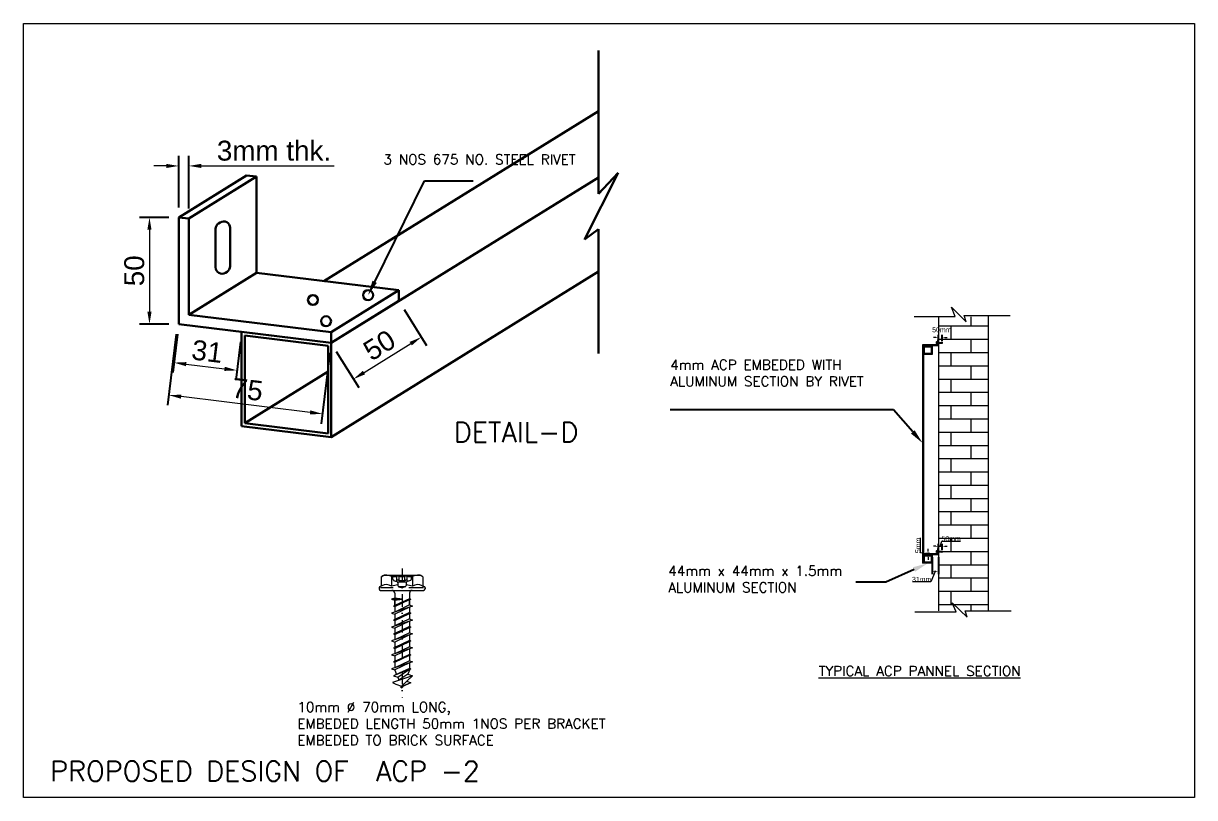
# Model space of a CAD drawing. Header units: feet. Extents: x -11 to 2437, y -109 to 219.
# Drawn here: x 2201.2 to 2436.7, y 7.4 to 163 of the extents above; entities that cross this region are included whole.
import ezdxf
from ezdxf import colors
from ezdxf.entities.mleader import LeaderData, LeaderLine
from ezdxf.math import Vec2, Vec3

# ---------------------------------------------------------------- set-up
doc = ezdxf.new("R2010")
doc.units = ezdxf.units.FT
doc.header["$MEASUREMENT"] = 0
doc.linetypes.add('TRATTOPUNTO', pattern=[25.4, 12.7, -6.35, 0, -6.35])
doc.layers.add('2', color=252, linetype='Continuous')
doc.layers.add('ASSI', color=1, linetype='TRATTOPUNTO')
for name, color, linetype, lineweight in [('DIM-1', 1, 'Continuous', 0), ('LIN-1', 3, 'Continuous', 18), ('S281M_STEEL-COL', 3, 'Continuous', 0)]:
    doc.layers.add(name, color=color, linetype=linetype, lineweight=lineweight)
doc.styles.add('Annotative', font='arial.ttf')
doc.styles.get("Standard").update_dxf_attribs({"font": 'romans.shx', "height": 4})
doc.dimstyles.new('DIM-1', dxfattribs={"dimtxt": 4, "dimasz": 2.5, "dimexe": 2, "dimexo": 2, "dimgap": 1, "dimtad": 1, "dimdec": 0, "dimzin": 0, "dimdsep": 46, "dimlunit": 4, "dimtxsty": 'Annotative', "dimcen": 0.09, "dimadec": 0, "dimazin": 0, "dimtfac": 1, "dimtdec": 0, "dimtofl": 0, "dimtmove": 0, "dimatfit": 3, "dimfxl": 1, "dimtolj": 1, "dimtzin": 0, "dimlwd": 0, "dimarcsym": 0})
doc.dimstyles.new('DIM-3', dxfattribs={"dimtxt": 1, "dimasz": 0.5, "dimexe": 0.5, "dimexo": 0.5, "dimgap": 0, "dimtad": 1, "dimdec": 0, "dimzin": 0, "dimdsep": 46, "dimlunit": 4, "dimtxsty": 'Annotative', "dimcen": 0.09, "dimadec": 0, "dimazin": 0, "dimtfac": 1, "dimtdec": 0, "dimtofl": 0, "dimtmove": 1, "dimatfit": 3, "dimfxl": 1, "dimtolj": 1, "dimtzin": 0, "dimlwd": 0, "dimarcsym": 0})

# ---------------------------------------------------------------- blocks, each defined once
blk = doc.blocks.new('*D43')
at = {"layer": 'Defpoints', "color": 0, "lineweight": 18, "transparency": 16777216}
for p in [(2276.67, 107.23), (2281.17, 99.95), (2263.02, 98.78)]:
    blk.add_point(p, dxfattribs=at)
at = {"layer": 'LIN-1', "color": 0, "lineweight": -2, "transparency": 16777216}
for p, q in [((2277.72, 105.53), (2282.22, 98.25)), ((2264.07, 97.08), (2268.58, 89.81))]:
    blk.add_line(p, q, dxfattribs=at)
at = {"layer": 'LIN-1', "color": 0, "lineweight": 0, "transparency": 16777216}
blk.add_line((2269.65, 92.82), (2279.04, 98.64), dxfattribs=at)
at = {"layer": 'LIN-1', "color": 0, "lineweight": 18, "transparency": 16777216}
for points in [[(2278.82, 98.99), (2279.26, 98.28), (2281.17, 99.95)], [(2269.43, 93.18), (2269.87, 92.47), (2267.52, 91.51)]]:
    blk.add_solid(points, dxfattribs=at)
at = {"layer": 'LIN-1', "color": 0, "lineweight": 30, "transparency": 16777216, "insert": (2272.75, 98.32), "char_height": 4, "attachment_point": 5, "rotation": 31.7613, "style": 'Annotative'}
blk.add_mtext('\\A1;50', dxfattribs=at)
blk = doc.blocks.new('*D44')
at = {"layer": 'Defpoints', "color": 0, "lineweight": 18, "transparency": 16777216}
for p in [(2232.38, 102.54), (2245.04, 100.99), (2244.1, 93.27)]:
    blk.add_point(p, dxfattribs=at)
at = {"layer": 'LIN-1', "color": 0, "lineweight": -2, "transparency": 16777216}
for p, q in [((2232.13, 100.56), (2231.19, 92.84)), ((2244.8, 99), (2243.85, 91.28))]:
    blk.add_line(p, q, dxfattribs=at)
at = {"layer": 'LIN-1', "color": 0, "lineweight": 0, "transparency": 16777216}
blk.add_line((2233.91, 94.52), (2241.62, 93.57), dxfattribs=at)
at = {"layer": 'LIN-1', "color": 0, "lineweight": 18, "transparency": 16777216}
for points in [[(2233.96, 94.93), (2233.86, 94.1), (2231.43, 94.82)], [(2241.67, 93.99), (2241.56, 93.16), (2244.1, 93.27)]]:
    blk.add_solid(points, dxfattribs=at)
at = {"layer": 'LIN-1', "color": 0, "lineweight": 30, "transparency": 16777216, "insert": (2238.13, 97.07), "char_height": 4, "attachment_point": 5, "rotation": 353.0036, "style": 'Annotative'}
blk.add_mtext('\\A1;31', dxfattribs=at)
blk = doc.blocks.new('*D45')
at = {"layer": 'Defpoints', "color": 0, "lineweight": 18, "transparency": 16777216}
for p in [(2232.13, 102.54), (2263.02, 98.78), (2230.4, 88.28)]:
    blk.add_point(p, dxfattribs=at)
at = {"layer": 'LIN-1', "color": 0, "lineweight": -2, "transparency": 16777216}
for p, q in [((2231.89, 100.56), (2230.16, 86.3)), ((2262.78, 96.79), (2261.04, 82.54))]:
    blk.add_line(p, q, dxfattribs=at)
at = {"layer": 'LIN-1', "color": 0, "lineweight": 0, "transparency": 16777216}
blk.add_line((2258.8, 84.82), (2232.88, 87.98), dxfattribs=at)
at = {"layer": 'LIN-1', "color": 0, "lineweight": 18, "transparency": 16777216}
for points in [[(2232.93, 88.39), (2232.83, 87.57), (2230.4, 88.28)], [(2258.85, 85.24), (2258.75, 84.41), (2261.29, 84.52)]]:
    blk.add_solid(points, dxfattribs=at)
at = {"layer": 'LIN-1', "color": 0, "lineweight": 30, "transparency": 16777216, "insert": (2246.21, 89.41), "char_height": 4, "attachment_point": 5, "rotation": 353.0582, "style": 'Annotative'}
blk.add_mtext('\\A1;75', dxfattribs=at)
blk = doc.blocks.new('*D46')
at = {"layer": 'Defpoints', "color": 0, "lineweight": 18, "transparency": 16777216}
for p in [(2232.38, 124.04), (2226.51, 102.54), (2232.38, 102.54)]:
    blk.add_point(p, dxfattribs=at)
at = {"layer": 'LIN-1', "color": 0, "lineweight": -2, "transparency": 16777216}
for p, q in [((2230.38, 124.04), (2224.51, 124.04)), ((2230.38, 102.54), (2224.51, 102.54))]:
    blk.add_line(p, q, dxfattribs=at)
at = {"layer": 'LIN-1', "color": 0, "lineweight": 0, "transparency": 16777216}
blk.add_line((2226.51, 121.54), (2226.51, 105.04), dxfattribs=at)
at = {"layer": 'LIN-1', "color": 0, "lineweight": 18, "transparency": 16777216}
for points in [[(2226.09, 121.54), (2226.92, 121.54), (2226.51, 124.04)], [(2226.09, 105.04), (2226.92, 105.04), (2226.51, 102.54)]]:
    blk.add_solid(points, dxfattribs=at)
at = {"layer": 'LIN-1', "color": 0, "lineweight": 30, "transparency": 16777216, "insert": (2223.47, 113.29), "char_height": 4, "attachment_point": 5, "rotation": 90, "style": 'Annotative'}
blk.add_mtext('\\A1;50', dxfattribs=at)
blk = doc.blocks.new('*D47')
at = {"layer": 'Defpoints', "color": 0, "lineweight": 18, "transparency": 16777216}
for p in [(2385.15, 56.7), (2385.93, 57.9), (2385.93, 56.67)]:
    blk.add_point(p, dxfattribs=at)
at = {"layer": 'LIN-1', "color": 0, "lineweight": 0, "transparency": 16777216}
for p, q in [((2385.54, 57.9), (2385.85, 58.91)), ((2385.85, 58.91), (2389.58, 58.91)), ((2384.65, 57.9), (2384.15, 57.9)), ((2385.15, 57.9), (2385.93, 57.9)), ((2386.43, 57.9), (2386.93, 57.9))]:
    blk.add_line(p, q, dxfattribs=at)
at = {"layer": 'LIN-1', "color": 0, "lineweight": -2, "transparency": 16777216}
for p, q in [((2385.15, 57.2), (2385.15, 58.4)), ((2385.93, 57.17), (2385.93, 58.4))]:
    blk.add_line(p, q, dxfattribs=at)
at = {"layer": 'LIN-1', "color": 0, "lineweight": 18, "transparency": 16777216}
for points in [[(2384.65, 57.98), (2384.65, 57.81), (2385.15, 57.9)], [(2386.43, 57.98), (2386.43, 57.81), (2385.93, 57.9)]]:
    blk.add_solid(points, dxfattribs=at)
at = {"layer": 'LIN-1', "color": 0, "lineweight": 18, "transparency": 16777216, "insert": (2387.71, 59.42), "char_height": 1, "attachment_point": 5, "style": 'Annotative'}
blk.add_mtext('\\A1;50mm', dxfattribs=at)
blk = doc.blocks.new('*D48')
at = {"layer": 'Defpoints', "color": 0, "lineweight": 18, "transparency": 16777216}
for p in [(2385.93, 99.9), (2385.15, 98.7), (2385.93, 98.67)]:
    blk.add_point(p, dxfattribs=at)
at = {"layer": 'LIN-1', "color": 0, "lineweight": 0, "transparency": 16777216}
for p, q in [((2384.65, 99.9), (2384.15, 99.9)), ((2386.43, 99.9), (2386.93, 99.9))]:
    blk.add_line(p, q, dxfattribs=at)
at = {"layer": 'LIN-1', "color": 0, "lineweight": -2, "transparency": 16777216}
for p, q in [((2385.15, 99.2), (2385.15, 100.4)), ((2385.93, 99.17), (2385.93, 100.4))]:
    blk.add_line(p, q, dxfattribs=at)
at = {"layer": 'LIN-1', "color": 0, "lineweight": 18, "transparency": 16777216}
for points in [[(2384.65, 99.98), (2384.65, 99.81), (2385.15, 99.9)], [(2386.43, 99.98), (2386.43, 99.81), (2385.93, 99.9)]]:
    blk.add_solid(points, dxfattribs=at)
at = {"layer": 'LIN-1', "color": 0, "lineweight": 18, "transparency": 16777216, "insert": (2385.85, 101.42), "char_height": 1, "attachment_point": 5, "style": 'Annotative'}
blk.add_mtext('\\A1;50mm', dxfattribs=at)
blk = doc.blocks.new('*D49')
at = {"layer": 'Defpoints', "color": 0, "lineweight": 18, "transparency": 16777216}
for p in [(2383.88, 56.2), (2385.15, 56.2), (2383.88, 52.8)]:
    blk.add_point(p, dxfattribs=at)
at = {"layer": 'LIN-1', "color": 0, "lineweight": -2, "transparency": 16777216}
for p, q in [((2383.88, 55.7), (2383.88, 52.3)), ((2385.15, 55.7), (2385.15, 52.3))]:
    blk.add_line(p, q, dxfattribs=at)
at = {"layer": 'LIN-1', "color": 0, "lineweight": 0, "transparency": 16777216}
for p, q in [((2384.52, 52.8), (2383.65, 50.73)), ((2384.65, 52.8), (2384.38, 52.8)), ((2383.65, 50.73), (2379.92, 50.73))]:
    blk.add_line(p, q, dxfattribs=at)
at = {"layer": 'LIN-1', "color": 0, "lineweight": 18, "transparency": 16777216}
for points in [[(2384.38, 52.88), (2384.38, 52.72), (2383.88, 52.8)], [(2384.65, 52.88), (2384.65, 52.72), (2385.15, 52.8)]]:
    blk.add_solid(points, dxfattribs=at)
at = {"layer": 'LIN-1', "color": 0, "lineweight": 18, "transparency": 16777216, "insert": (2381.79, 51.24), "char_height": 1, "attachment_point": 5, "style": 'Annotative'}
blk.add_mtext('\\A1;31mm', dxfattribs=at)
blk = doc.blocks.new('*D50')
at = {"layer": 'Defpoints', "color": 0, "lineweight": 18, "transparency": 16777216}
for p in [(2383.08, 56.2), (2383.94, 56.4), (2383.94, 56.2)]:
    blk.add_point(p, dxfattribs=at)
at = {"layer": 'LIN-1', "color": 0, "lineweight": 0, "transparency": 16777216}
for p, q in [((2381.56, 56.6), (2381.56, 59.56)), ((2383.08, 56.3), (2381.56, 56.6)), ((2383.08, 56.9), (2383.08, 57.4)), ((2383.08, 56.4), (2383.08, 56.2)), ((2383.08, 55.7), (2383.08, 55.2))]:
    blk.add_line(p, q, dxfattribs=at)
at = {"layer": 'LIN-1', "color": 0, "lineweight": -2, "transparency": 16777216}
for p, q in [((2383.44, 56.4), (2382.58, 56.4)), ((2383.44, 56.2), (2382.58, 56.2))]:
    blk.add_line(p, q, dxfattribs=at)
at = {"layer": 'LIN-1', "color": 0, "lineweight": 18, "transparency": 16777216}
for points in [[(2382.99, 56.9), (2383.16, 56.9), (2383.08, 56.4)], [(2382.99, 55.7), (2383.16, 55.7), (2383.08, 56.2)]]:
    blk.add_solid(points, dxfattribs=at)
at = {"layer": 'LIN-1', "color": 0, "lineweight": 18, "transparency": 16777216, "insert": (2381.05, 58.08), "char_height": 1, "attachment_point": 5, "rotation": 90, "style": 'Annotative'}
blk.add_mtext('\\A1;5mm', dxfattribs=at)
blk = doc.blocks.new('*D63')
at = {"layer": 'Defpoints', "color": 0, "lineweight": 18, "transparency": 16777216}
for p in [(2234.42, 134.38), (2232.38, 124.04), (2234.42, 123.79)]:
    blk.add_point(p, dxfattribs=at)
at = {"layer": 'LIN-1', "color": 0, "lineweight": 0, "transparency": 16777216}
for p, q in [((2229.88, 134.38), (2227.38, 134.38)), ((2236.92, 134.38), (2263.68, 134.38))]:
    blk.add_line(p, q, dxfattribs=at)
at = {"layer": 'LIN-1', "color": 0, "lineweight": -2, "transparency": 16777216}
for p, q in [((2232.38, 126.04), (2232.38, 136.38)), ((2234.42, 125.79), (2234.42, 136.38))]:
    blk.add_line(p, q, dxfattribs=at)
at = {"layer": 'LIN-1', "color": 0, "lineweight": 18, "transparency": 16777216}
for points in [[(2229.88, 134.79), (2229.88, 133.96), (2232.38, 134.38)], [(2236.92, 134.79), (2236.92, 133.96), (2234.42, 134.38)]]:
    blk.add_solid(points, dxfattribs=at)
at = {"layer": 'LIN-1', "color": 0, "lineweight": 18, "transparency": 16777216, "insert": (2251.55, 137.42), "char_height": 4, "attachment_point": 5, "style": 'Annotative'}
blk.add_mtext('\\A1;3mm thk.', dxfattribs=at)

msp = doc.modelspace()

# ---------------------------------------------------------------- hatches: boundary and pattern name
at = {"layer": 'LIN-1', "lineweight": 18}
h = msp.add_hatch(dxfattribs=at)
h.set_pattern_fill('AR-BRSTD')
h.set_pattern_definition([(0, (-284.265, -103.1686), (0, 2.667), []), (90, (-284.265, -103.1686), (-4, 2.667), [2.667, -2.667])])
h.paths.add_polyline_path([(2395.15, 104.06), (2385.15, 104.06), (2385.15, 44.89), (2395.15, 44.89)])

# ---------------------------------------------------------------- linework, layer by layer
at = {"color": 7, "lineweight": 30}
for p, q in [((2316.78, 157.57), (2316.78, 128.76)), ((2320.77, 133.01), (2313.98, 119.6)), ((2316.78, 128.76), (2320.77, 133.01)), ((2313.98, 119.6), (2316.78, 121.67)), ((2316.78, 121.67), (2316.78, 96.67))]:
    msp.add_line(p, q, dxfattribs=at)
at = {"layer": '2', "color": 7, "lineweight": 18}
for p, q in [((2384.82, 99.04), (2384.8, 99.01)), ((2384.8, 98.65), (2384.8, 99.01)), ((2384.8, 98.93), (2384.91, 98.93)), ((2384.8, 98.73), (2384.8, 98.93)), ((2384.8, 98.93), (2384.81, 98.93)), ((2384.81, 98.73), (2384.81, 98.93)), ((2384.81, 98.93), (2384.81, 98.92)), ((2384.84, 98.92), (2384.81, 98.92)), ((2384.82, 99.04), (2384.91, 99.04)), ((2384.91, 99.04), (2384.92, 99.05)), ((2384.91, 99.03), (2384.91, 99.04)), ((2384.93, 99.06), (2384.94, 99.06)), ((2384.95, 98.61), (2384.95, 99.05)), ((2385.04, 98.9), (2385.04, 98.92)), ((2385.04, 98.92), (2385.11, 98.74)), ((2385.1, 98.9), (2385.11, 98.93)), ((2385.11, 98.93), (2385.18, 98.72)), ((2385.18, 98.92), (2385.25, 98.74)), ((2385.18, 98.9), (2385.18, 98.92)), ((2385.24, 98.9), (2385.25, 98.93)), ((2385.24, 98.9), (2385.25, 98.93)), ((2385.25, 98.93), (2385.32, 98.72)), ((2385.25, 98.93), (2385.32, 98.72)), ((2385.32, 98.92), (2385.39, 98.74)), ((2385.32, 98.9), (2385.32, 98.92)), ((2385.38, 98.9), (2385.39, 98.93)), ((2385.39, 98.93), (2385.46, 98.72)), ((2385.46, 98.9), (2385.46, 98.92)), ((2385.46, 98.92), (2385.53, 98.74)), ((2385.52, 98.9), (2385.53, 98.93)), ((2385.53, 98.93), (2385.6, 98.72)), ((2385.6, 98.9), (2385.6, 98.92)), ((2385.6, 98.92), (2385.67, 98.74)), ((2385.66, 98.9), (2385.67, 98.93)), ((2385.67, 98.93), (2385.74, 98.72)), ((2385.74, 98.9), (2385.74, 98.92)), ((2385.74, 98.92), (2385.81, 98.74)), ((2385.8, 98.89), (2385.81, 98.93)), ((2385.81, 98.93), (2385.88, 98.73)), ((2385.92, 98.82), (2385.81, 98.93)), ((2385.87, 98.88), (2385.88, 98.92)), ((2385.88, 98.92), (2385.92, 98.81)), ((2384.8, 98.73), (2384.81, 98.73)), ((2384.8, 98.72), (2384.91, 98.72)), ((2384.82, 98.62), (2384.8, 98.65)), ((2384.85, 98.88), (2384.81, 98.88)), ((2384.85, 98.86), (2384.81, 98.86)), ((2384.85, 98.8), (2384.81, 98.8)), ((2384.85, 98.78), (2384.81, 98.78)), ((2384.81, 98.73), (2384.81, 98.74)), ((2384.84, 98.74), (2384.81, 98.74)), ((2384.82, 98.62), (2384.91, 98.62)), ((2384.85, 98.91), (2384.87, 98.88)), ((2384.85, 98.75), (2384.87, 98.78)), ((2384.88, 98.87), (2384.91, 98.87)), ((2384.88, 98.79), (2384.91, 98.79)), ((2384.91, 98.63), (2384.91, 98.62)), ((2384.91, 98.62), (2384.92, 98.61)), ((2384.92, 98.86), (2384.93, 98.83)), ((2384.92, 98.8), (2384.93, 98.83)), ((2384.93, 98.6), (2384.94, 98.6)), ((2384.93, 98.6), (2384.94, 98.6)), ((2384.98, 98.9), (2385.04, 98.9)), ((2384.98, 98.76), (2385.03, 98.76)), ((2385.04, 98.83), (2385.03, 98.76)), ((2385.03, 98.76), (2385.04, 98.72)), ((2385.04, 98.9), (2385.1, 98.76)), ((2385.05, 98.76), (2385.04, 98.83)), ((2385.04, 98.83), (2385.04, 98.72)), ((2385.04, 98.72), (2385.05, 98.76)), ((2385.05, 98.9), (2385.1, 98.9)), ((2385.1, 98.9), (2385.05, 98.9)), ((2385.12, 98.76), (2385.05, 98.9)), ((2385.05, 98.76), (2385.11, 98.76)), ((2385.11, 98.76), (2385.05, 98.76)), ((2385.1, 98.9), (2385.17, 98.76)), ((2385.11, 98.74), (2385.12, 98.76)), ((2385.12, 98.9), (2385.19, 98.76)), ((2385.12, 98.9), (2385.18, 98.9)), ((2385.12, 98.76), (2385.17, 98.76)), ((2385.18, 98.9), (2385.24, 98.76)), ((2385.18, 98.72), (2385.19, 98.76)), ((2385.26, 98.76), (2385.19, 98.9)), ((2385.19, 98.9), (2385.24, 98.9)), ((2385.19, 98.76), (2385.25, 98.76)), ((2385.24, 98.9), (2385.31, 98.76)), ((2385.24, 98.9), (2385.31, 98.76)), ((2385.25, 98.74), (2385.26, 98.76)), ((2385.26, 98.9), (2385.33, 98.76)), ((2385.26, 98.9), (2385.33, 98.76)), ((2385.26, 98.9), (2385.32, 98.9)), ((2385.26, 98.76), (2385.31, 98.76)), ((2385.32, 98.9), (2385.38, 98.76)), ((2385.32, 98.72), (2385.33, 98.76)), ((2385.32, 98.72), (2385.33, 98.76)), ((2385.4, 98.76), (2385.33, 98.9)), ((2385.33, 98.9), (2385.38, 98.9)), ((2385.33, 98.76), (2385.39, 98.76)), ((2385.38, 98.9), (2385.45, 98.76)), ((2385.39, 98.74), (2385.4, 98.76)), ((2385.4, 98.9), (2385.46, 98.9)), ((2385.4, 98.9), (2385.47, 98.76)), ((2385.4, 98.76), (2385.45, 98.76)), ((2385.46, 98.9), (2385.52, 98.76)), ((2385.46, 98.72), (2385.47, 98.76)), ((2385.54, 98.76), (2385.47, 98.9)), ((2385.47, 98.9), (2385.52, 98.9)), ((2385.47, 98.76), (2385.53, 98.76)), ((2385.52, 98.9), (2385.59, 98.76)), ((2385.53, 98.74), (2385.54, 98.76)), ((2385.54, 98.9), (2385.61, 98.76)), ((2385.54, 98.9), (2385.6, 98.9)), ((2385.54, 98.76), (2385.59, 98.76)), ((2385.6, 98.9), (2385.66, 98.76)), ((2385.6, 98.72), (2385.61, 98.76)), ((2385.68, 98.76), (2385.61, 98.9)), ((2385.61, 98.9), (2385.66, 98.9)), ((2385.61, 98.76), (2385.67, 98.76)), ((2385.66, 98.9), (2385.73, 98.76)), ((2385.67, 98.74), (2385.68, 98.76)), ((2385.68, 98.9), (2385.75, 98.76)), ((2385.68, 98.9), (2385.74, 98.9)), ((2385.68, 98.76), (2385.73, 98.76)), ((2385.74, 98.9), (2385.8, 98.76)), ((2385.74, 98.72), (2385.75, 98.76)), ((2385.83, 98.79), (2385.75, 98.9)), ((2385.75, 98.9), (2385.76, 98.9)), ((2385.75, 98.76), (2385.76, 98.76)), ((2385.76, 98.9), (2385.8, 98.89)), ((2385.76, 98.76), (2385.8, 98.77)), ((2385.8, 98.89), (2385.86, 98.8)), ((2385.81, 98.74), (2385.83, 98.79)), ((2385.83, 98.79), (2385.86, 98.8)), ((2385.88, 98.73), (2385.9, 98.77)), ((2385.93, 98.82), (2385.89, 98.9)), ((2385.9, 98.77), (2385.92, 98.82)), ((2385.92, 98.84), (2385.93, 98.83)), ((2385.92, 98.81), (2385.93, 98.83)), ((2385.92, 98.83), (2385.93, 98.83)), ((2385.92, 98.82), (2385.92, 98.82)), ((2384.82, 57.04), (2384.8, 57.01)), ((2384.8, 56.65), (2384.8, 57.01)), ((2384.8, 56.93), (2384.91, 56.93)), ((2384.8, 56.73), (2384.8, 56.93)), ((2384.8, 56.93), (2384.81, 56.93)), ((2384.8, 56.73), (2384.81, 56.73)), ((2384.8, 56.72), (2384.91, 56.72)), ((2384.82, 56.62), (2384.8, 56.65)), ((2384.81, 56.73), (2384.81, 56.93)), ((2384.81, 56.93), (2384.81, 56.92)), ((2384.84, 56.92), (2384.81, 56.92)), ((2384.85, 56.88), (2384.81, 56.88)), ((2384.85, 56.86), (2384.81, 56.86)), ((2384.85, 56.8), (2384.81, 56.8)), ((2384.85, 56.78), (2384.81, 56.78)), ((2384.81, 56.73), (2384.81, 56.74)), ((2384.84, 56.74), (2384.81, 56.74)), ((2384.82, 57.04), (2384.91, 57.04)), ((2384.82, 56.62), (2384.91, 56.62)), ((2384.85, 56.91), (2384.87, 56.88)), ((2384.85, 56.75), (2384.87, 56.78)), ((2384.88, 56.87), (2384.91, 56.87)), ((2384.88, 56.79), (2384.91, 56.79)), ((2384.91, 57.04), (2384.92, 57.05)), ((2384.91, 57.03), (2384.91, 57.04)), ((2384.91, 56.63), (2384.91, 56.62)), ((2384.91, 56.62), (2384.92, 56.61)), ((2384.92, 56.86), (2384.93, 56.83)), ((2384.92, 56.8), (2384.93, 56.83)), ((2384.93, 57.06), (2384.94, 57.06)), ((2384.93, 56.6), (2384.94, 56.6)), ((2384.93, 56.6), (2384.94, 56.6)), ((2384.95, 56.61), (2384.95, 57.05)), ((2384.98, 56.9), (2385.04, 56.9)), ((2384.98, 56.76), (2385.03, 56.76)), ((2385.04, 56.83), (2385.03, 56.76)), ((2385.03, 56.76), (2385.04, 56.72)), ((2385.04, 56.9), (2385.04, 56.92)), ((2385.04, 56.92), (2385.11, 56.74)), ((2385.04, 56.9), (2385.1, 56.76)), ((2385.05, 56.76), (2385.04, 56.83)), ((2385.04, 56.83), (2385.04, 56.72)), ((2385.04, 56.72), (2385.05, 56.76)), ((2385.05, 56.9), (2385.1, 56.9)), ((2385.1, 56.9), (2385.05, 56.9)), ((2385.12, 56.76), (2385.05, 56.9)), ((2385.05, 56.76), (2385.11, 56.76)), ((2385.11, 56.76), (2385.05, 56.76)), ((2385.1, 56.9), (2385.11, 56.93)), ((2385.1, 56.9), (2385.17, 56.76)), ((2385.11, 56.93), (2385.18, 56.72)), ((2385.11, 56.74), (2385.12, 56.76)), ((2385.12, 56.9), (2385.19, 56.76)), ((2385.12, 56.9), (2385.18, 56.9)), ((2385.12, 56.76), (2385.17, 56.76)), ((2385.18, 56.92), (2385.25, 56.74)), ((2385.18, 56.9), (2385.18, 56.92)), ((2385.18, 56.9), (2385.24, 56.76)), ((2385.18, 56.72), (2385.19, 56.76)), ((2385.26, 56.76), (2385.19, 56.9)), ((2385.19, 56.9), (2385.24, 56.9)), ((2385.19, 56.76), (2385.25, 56.76)), ((2385.24, 56.9), (2385.25, 56.93)), ((2385.24, 56.9), (2385.25, 56.93)), ((2385.24, 56.9), (2385.31, 56.76)), ((2385.24, 56.9), (2385.31, 56.76)), ((2385.25, 56.93), (2385.32, 56.72)), ((2385.25, 56.93), (2385.32, 56.72)), ((2385.25, 56.74), (2385.26, 56.76)), ((2385.26, 56.9), (2385.33, 56.76)), ((2385.26, 56.9), (2385.33, 56.76)), ((2385.26, 56.9), (2385.32, 56.9)), ((2385.26, 56.76), (2385.31, 56.76)), ((2385.32, 56.92), (2385.39, 56.74)), ((2385.32, 56.9), (2385.32, 56.92)), ((2385.32, 56.9), (2385.38, 56.76)), ((2385.32, 56.72), (2385.33, 56.76)), ((2385.32, 56.72), (2385.33, 56.76)), ((2385.4, 56.76), (2385.33, 56.9)), ((2385.33, 56.9), (2385.38, 56.9)), ((2385.33, 56.76), (2385.39, 56.76)), ((2385.38, 56.9), (2385.39, 56.93)), ((2385.38, 56.9), (2385.45, 56.76)), ((2385.39, 56.93), (2385.46, 56.72)), ((2385.39, 56.74), (2385.4, 56.76)), ((2385.4, 56.9), (2385.46, 56.9)), ((2385.4, 56.9), (2385.47, 56.76)), ((2385.4, 56.76), (2385.45, 56.76)), ((2385.46, 56.9), (2385.46, 56.92)), ((2385.46, 56.92), (2385.53, 56.74)), ((2385.46, 56.9), (2385.52, 56.76)), ((2385.46, 56.72), (2385.47, 56.76)), ((2385.54, 56.76), (2385.47, 56.9)), ((2385.47, 56.9), (2385.52, 56.9)), ((2385.47, 56.76), (2385.53, 56.76)), ((2385.52, 56.9), (2385.53, 56.93)), ((2385.52, 56.9), (2385.59, 56.76)), ((2385.53, 56.93), (2385.6, 56.72)), ((2385.53, 56.74), (2385.54, 56.76)), ((2385.54, 56.9), (2385.61, 56.76)), ((2385.54, 56.9), (2385.6, 56.9)), ((2385.54, 56.76), (2385.59, 56.76)), ((2385.6, 56.9), (2385.6, 56.92)), ((2385.6, 56.92), (2385.67, 56.74)), ((2385.6, 56.9), (2385.66, 56.76)), ((2385.6, 56.72), (2385.61, 56.76)), ((2385.68, 56.76), (2385.61, 56.9)), ((2385.61, 56.9), (2385.66, 56.9)), ((2385.61, 56.76), (2385.67, 56.76)), ((2385.66, 56.9), (2385.67, 56.93)), ((2385.66, 56.9), (2385.73, 56.76)), ((2385.67, 56.93), (2385.74, 56.72)), ((2385.67, 56.74), (2385.68, 56.76)), ((2385.68, 56.9), (2385.75, 56.76)), ((2385.68, 56.9), (2385.74, 56.9)), ((2385.68, 56.76), (2385.73, 56.76)), ((2385.74, 56.9), (2385.74, 56.92)), ((2385.74, 56.92), (2385.81, 56.74)), ((2385.74, 56.9), (2385.8, 56.76)), ((2385.74, 56.72), (2385.75, 56.76)), ((2385.83, 56.79), (2385.75, 56.9)), ((2385.75, 56.9), (2385.76, 56.9)), ((2385.75, 56.76), (2385.76, 56.76)), ((2385.76, 56.9), (2385.8, 56.89)), ((2385.76, 56.76), (2385.8, 56.77)), ((2385.8, 56.89), (2385.81, 56.93)), ((2385.8, 56.89), (2385.86, 56.8)), ((2385.81, 56.93), (2385.88, 56.73)), ((2385.92, 56.82), (2385.81, 56.93)), ((2385.81, 56.74), (2385.83, 56.79)), ((2385.83, 56.79), (2385.86, 56.8)), ((2385.87, 56.88), (2385.88, 56.92)), ((2385.88, 56.92), (2385.92, 56.81)), ((2385.88, 56.73), (2385.9, 56.77)), ((2385.93, 56.82), (2385.89, 56.9)), ((2385.9, 56.77), (2385.92, 56.82)), ((2385.92, 56.84), (2385.93, 56.83)), ((2385.92, 56.81), (2385.93, 56.83)), ((2385.92, 56.83), (2385.93, 56.83)), ((2385.92, 56.82), (2385.92, 56.82)), ((2273.1, 51.78), (2273.67, 52.11)), ((2273.67, 52.11), (2280.94, 52.11)), ((2275.2, 52.11), (2275.2, 49.87)), ((2275.39, 52.11), (2279.22, 52.11)), ((2275.39, 52.11), (2275.39, 51.97)), ((2275.39, 51.97), (2279.22, 51.97)), ((2275.39, 51.97), (2275.43, 51.96)), ((2275.43, 51.31), (2275.43, 51.96)), ((2276.25, 51.03), (2276.25, 51.89)), ((2276.74, 51.04), (2276.74, 51.88)), ((2277.87, 51.04), (2277.87, 51.88)), ((2278.36, 51.03), (2278.36, 51.89)), ((2279.22, 51.97), (2279.18, 51.96)), ((2279.18, 51.31), (2279.18, 51.96)), ((2279.22, 52.11), (2279.22, 51.97)), ((2279.4, 52.11), (2279.4, 49.87)), ((2281.5, 51.78), (2280.94, 52.11)), ((2272.68, 49.54), (2272.68, 49.31)), ((2272.68, 49.54), (2272.68, 49.31)), ((2273.1, 49.87), (2272.89, 49.81)), ((2273.1, 51.78), (2273.1, 49.87)), ((2273.24, 49.95), (2273.1, 49.87)), ((2275.61, 51.04), (2276.28, 50.8)), ((2276.46, 50.54), (2276.46, 50.01)), ((2276.65, 49.75), (2277.3, 49.51)), ((2277.96, 49.75), (2277.3, 49.51)), ((2278.14, 50.54), (2278.14, 50.01)), ((2279, 51.04), (2278.33, 50.8)), ((2281.37, 49.95), (2281.5, 49.87)), ((2281.5, 51.78), (2281.5, 49.87)), ((2281.5, 49.87), (2281.72, 49.81)), ((2281.92, 49.54), (2281.92, 49.31)), ((2272.96, 49.03), (2281.64, 49.03)), ((2275.82, 47.47), (2275.2, 47.26)), ((2277.3, 47.26), (2275.2, 47.26)), ((2275.2, 47.26), (2275.82, 47.04)), ((2279.04, 47.26), (2275.57, 45.86)), ((2275.82, 48.47), (2275.82, 47.47)), ((2277.3, 47.26), (2275.82, 47.47)), ((2275.82, 47.04), (2277.3, 47.26)), ((2275.82, 45.77), (2278.64, 47.1)), ((2278.79, 47.35), (2275.96, 46.02)), ((2278.79, 48.47), (2278.79, 47.35)), ((2278.79, 47.35), (2279.04, 47.26)), ((2278.79, 47.17), (2278.79, 46.09)), ((2278.79, 46.09), (2278.79, 47.16)), ((2279.4, 45.86), (2275.2, 44.46)), ((2275.57, 45.86), (2275.82, 45.77)), ((2275.82, 47.04), (2275.82, 45.95)), ((2275.82, 45.95), (2275.82, 47.04)), ((2278.79, 46.09), (2275.82, 44.67)), ((2275.82, 45.77), (2275.82, 44.67)), ((2278.79, 45.66), (2275.82, 44.24)), ((2278.79, 46.09), (2279.4, 45.86)), ((2278.79, 45.66), (2278.79, 44.55)), ((2275.2, 44.46), (2275.82, 44.24)), ((2279.4, 43.06), (2275.2, 41.66)), ((2279.4, 43.06), (2275.2, 41.66)), ((2279.04, 44.46), (2275.57, 43.06)), ((2275.57, 43.06), (2275.82, 42.97)), ((2275.82, 42.97), (2278.64, 44.3)), ((2275.82, 44.24), (2275.82, 43.16)), ((2278.79, 43.29), (2275.82, 41.87)), ((2278.79, 43.29), (2275.82, 41.87)), ((2275.82, 42.97), (2275.82, 41.87)), ((2278.79, 42.86), (2275.82, 41.44)), ((2278.79, 42.86), (2275.82, 41.44)), ((2278.79, 44.55), (2275.96, 43.22)), ((2278.79, 44.55), (2279.04, 44.46)), ((2278.79, 44.36), (2278.79, 43.29)), ((2278.79, 43.29), (2279.4, 43.06)), ((2278.79, 43.29), (2279.4, 43.06)), ((2278.79, 42.86), (2278.79, 41.75)), ((2275.2, 41.66), (2275.82, 41.44)), ((2275.2, 41.66), (2275.82, 41.44)), ((2279.4, 40.26), (2275.2, 38.86)), ((2279.04, 41.66), (2275.57, 40.26)), ((2275.57, 40.26), (2275.82, 40.17)), ((2275.82, 40.17), (2278.64, 41.5)), ((2275.82, 41.44), (2275.82, 40.36)), ((2278.79, 40.49), (2275.82, 39.07)), ((2275.82, 40.17), (2275.82, 39.07)), ((2278.79, 40.06), (2275.82, 38.64)), ((2278.79, 41.75), (2275.96, 40.42)), ((2278.79, 41.75), (2279.04, 41.66)), ((2278.79, 41.56), (2278.79, 40.49)), ((2278.79, 40.49), (2279.4, 40.26)), ((2278.79, 40.06), (2278.79, 38.95)), ((2275.2, 38.86), (2275.82, 38.64)), ((2279.04, 38.86), (2275.57, 37.46)), ((2275.82, 37.37), (2278.64, 38.7)), ((2275.82, 38.64), (2275.82, 37.56)), ((2278.79, 37.69), (2275.82, 36.27)), ((2278.79, 38.95), (2275.96, 37.62)), ((2278.79, 38.95), (2279.04, 38.86)), ((2278.79, 38.77), (2278.79, 37.69)), ((2278.79, 37.69), (2279.4, 37.46)), ((2279.4, 37.46), (2275.2, 36.06)), ((2275.2, 36.06), (2275.82, 35.84)), ((2275.57, 37.46), (2275.82, 37.37)), ((2279.04, 36.06), (2275.57, 34.66)), ((2275.82, 37.37), (2275.82, 36.27)), ((2278.79, 37.26), (2275.82, 35.84)), ((2275.82, 34.57), (2278.64, 35.9)), ((2275.82, 35.84), (2275.82, 34.76)), ((2278.79, 36.15), (2275.96, 34.82)), ((2278.79, 37.26), (2278.79, 36.15)), ((2278.79, 36.15), (2279.04, 36.06)), ((2278.79, 35.97), (2278.79, 34.89)), ((2279.4, 34.66), (2275.2, 33.26)), ((2275.2, 33.26), (2275.82, 33.04)), ((2275.57, 34.66), (2275.82, 34.57)), ((2279.04, 33.26), (2275.57, 31.86)), ((2278.79, 34.89), (2275.82, 33.47)), ((2275.82, 34.57), (2275.82, 33.47)), ((2278.79, 34.46), (2275.82, 33.04)), ((2275.82, 33.04), (2275.82, 33.01)), ((2275.82, 33.01), (2276.19, 32.13)), ((2278.79, 33.35), (2275.96, 32.02)), ((2276.42, 31.55), (2278.79, 33.16)), ((2278.79, 33.01), (2278.46, 32.21)), ((2278.79, 34.89), (2279.4, 34.66)), ((2278.79, 34.46), (2278.79, 33.35)), ((2278.79, 33.35), (2279.04, 33.26)), ((2278.79, 33.16), (2278.79, 33.01)), ((2279.4, 31.86), (2275.4, 30.53)), ((2275.57, 31.86), (2276.42, 31.55)), ((2276.42, 31.55), (2276.67, 30.95)), ((2278.46, 32.21), (2276.67, 30.95)), ((2277.17, 29.75), (2279.4, 31.86)), ((2278.24, 30.76), (2279.04, 30.46)), ((2278.46, 32.21), (2279.4, 31.86)), ((2275.4, 30.53), (2276.04, 30.16)), ((2276.04, 30.16), (2277.17, 29.75)), ((2279.04, 30.46), (2276.96, 29.63)), ((2276.96, 29.63), (2277.3, 29.43)), ((2277.07, 29.56), (2278.64, 30.3)), ((2277.17, 29.75), (2277.19, 29.72)), ((2277.22, 29.63), (2277.3, 29.43)), ((2277.43, 29.73), (2277.3, 29.43))]:
    msp.add_line(p, q, dxfattribs=at)
for centre, radius, start, end in [((2384.89, 98.99), 0.092, 150, 214.5651), ((2384.78, 98.9), 0.038, 329.1739, 37.3613), ((2384.84, 98.91), 0.014, 20, 90), ((2384.99, 98.99), 0.092, 150, 214.5651), ((2385.24, 98.83), 0.347, 162.412, 173.0578), ((2384.93, 99.05), 0.014, 90, 165), ((2384.94, 99.05), 0.014, 0, 90), ((2384.98, 98.93), 0.028, 180, 270), ((2384.89, 98.67), 0.092, 145.4349, 210), ((2384.83, 98.87), 0.0172, 149.1735, 200.8328), ((2384.71, 98.83), 0.102, 339.1673, 20.8327), ((2384.83, 98.79), 0.0172, 159.1673, 210.8265), ((2384.78, 98.76), 0.038, 322.6387, 30.8261), ((2384.84, 98.75), 0.014, 270, 340), ((2384.84, 98.9), 0.0224, 314.1134, 349.0029), ((2384.86, 98.87), 0.0146, 134.1134, 203.7531), ((2384.82, 98.85), 0.0336, 7.4341, 23.7531), ((2384.65, 98.83), 0.21, 0, 7.5438), ((2384.65, 98.83), 0.21, 352.4562, 0), ((2384.82, 98.81), 0.0336, 336.2469, 352.5659), ((2384.86, 98.79), 0.0146, 156.2469, 225.8866), ((2384.84, 98.76), 0.0224, 10.9971, 45.8866), ((2384.88, 98.89), 0.014, 200, 270), ((2384.88, 98.77), 0.014, 90, 160), ((2385.24, 98.83), 0.347, 186.9422, 197.588), ((2384.99, 98.67), 0.092, 145.4349, 210), ((2384.91, 98.86), 0.014, 20, 90), ((2384.91, 98.8), 0.014, 270, 340), ((2384.93, 98.61), 0.014, 195, 270), ((2384.94, 98.61), 0.014, 270, 0), ((2384.98, 98.73), 0.028, 90, 180), ((2384.89, 56.99), 0.092, 150, 214.5651), ((2384.89, 56.67), 0.092, 145.4349, 210), ((2384.78, 56.9), 0.038, 329.1739, 37.3613), ((2384.83, 56.87), 0.0172, 149.1735, 200.8328), ((2384.71, 56.83), 0.102, 339.1673, 20.8327), ((2384.83, 56.79), 0.0172, 159.1673, 210.8265), ((2384.78, 56.76), 0.038, 322.6387, 30.8261), ((2384.84, 56.91), 0.014, 20, 90), ((2384.84, 56.75), 0.014, 270, 340), ((2384.84, 56.9), 0.0224, 314.1134, 349.0029), ((2384.86, 56.87), 0.0146, 134.1134, 203.7531), ((2384.82, 56.85), 0.0336, 7.4341, 23.7531), ((2384.65, 56.83), 0.21, 0, 7.5438), ((2384.65, 56.83), 0.21, 352.4562, 0), ((2384.82, 56.81), 0.0336, 336.2469, 352.5659), ((2384.86, 56.79), 0.0146, 156.2469, 225.8866), ((2384.84, 56.76), 0.0224, 10.9971, 45.8866), ((2384.88, 56.89), 0.014, 200, 270), ((2384.88, 56.77), 0.014, 90, 160), ((2384.99, 56.99), 0.092, 150, 214.5651), ((2385.24, 56.83), 0.347, 162.412, 173.0578), ((2385.24, 56.83), 0.347, 186.9422, 197.588), ((2384.99, 56.67), 0.092, 145.4349, 210), ((2384.91, 56.86), 0.014, 20, 90), ((2384.91, 56.8), 0.014, 270, 340), ((2384.93, 57.05), 0.014, 90, 165), ((2384.93, 56.61), 0.014, 195, 270), ((2384.94, 57.05), 0.014, 0, 90), ((2384.94, 56.61), 0.014, 270, 0), ((2384.98, 56.93), 0.028, 180, 270), ((2384.98, 56.73), 0.028, 90, 180), ((2274.16, 50.27), 1.84, 55.4349, 120), ((2275.89, 52.56), 0.761, 232.6387, 300.8261), ((2276.45, 51.61), 0.344, 69.1673, 120.8265), ((2277.3, 53.84), 2.04, 249.1673, 290.8327), ((2278.15, 51.61), 0.344, 59.1735, 110.8328), ((2278.72, 52.56), 0.761, 239.1739, 307.3613), ((2280.45, 50.27), 1.84, 60, 124.5651), ((2272.96, 49.54), 0.28, 105, 180), ((2274.16, 48.35), 1.84, 55.4349, 120), ((2277.3, 43.24), 6.95, 96.9422, 107.588), ((2275.71, 51.31), 0.28, 180, 250), ((2275.92, 51.34), 0.448, 280.9971, 315.8866), ((2276.45, 50.82), 0.291, 66.2469, 135.8866), ((2276.18, 50.54), 0.28, 0, 70), ((2276.74, 50.01), 0.28, 180, 250), ((2276.84, 51.71), 0.672, 246.2469, 262.5659), ((2277.3, 55.2), 4.2, 262.4562, 270), ((2277.3, 55.2), 4.2, 270, 277.5438), ((2277.77, 51.71), 0.672, 277.4341, 293.7531), ((2277.86, 50.01), 0.28, 290, 0), ((2278.15, 50.82), 0.291, 44.1134, 113.7531), ((2278.42, 50.54), 0.28, 110, 180), ((2277.3, 43.24), 6.95, 72.412, 83.0578), ((2278.68, 51.34), 0.448, 224.1134, 259.0029), ((2278.9, 51.31), 0.28, 290, 0), ((2280.45, 48.35), 1.84, 60, 124.5651), ((2281.64, 49.54), 0.28, 0, 75), ((2272.96, 49.31), 0.28, 180, 270), ((2275.26, 48.47), 0.56, 0, 90), ((2279.35, 48.47), 0.56, 90, 180), ((2281.64, 49.31), 0.28, 270, 0)]:
    msp.add_arc(centre, radius, start, end, dxfattribs=at)
at = {"layer": 'ASSI', "color": 7, "lineweight": 18, "ltscale": 3}
for p, q in [((2384.93, 98.9), (2384.93, 99.05)), ((2384.93, 56.9), (2384.93, 57.05)), ((2278.65, 49.59), (2281.64, 49.59))]:
    msp.add_line(p, q, dxfattribs=at)
at = {"layer": 'ASSI', "color": 7, "lineweight": 18, "ltscale": 0.2}
for p, q in [((2384.73, 98.83), (2386.03, 98.83)), ((2384.93, 98.61), (2384.93, 98.77)), ((2384.73, 56.83), (2386.03, 56.83)), ((2384.93, 56.61), (2384.93, 56.77)), ((2277.3, 53.43), (2277.3, 27.48)), ((2272.96, 49.59), (2276.21, 49.59))]:
    msp.add_line(p, q, dxfattribs=at)
at = {"layer": 'ASSI', "color": 7, "linetype": 'Continuous', "lineweight": 18}
for p, q in [((2384.87, 98.78), (2384.87, 98.88)), ((2384.92, 98.79), (2384.92, 98.87)), ((2384.87, 56.78), (2384.87, 56.88)), ((2384.92, 56.79), (2384.92, 56.87)), ((2276.38, 50.73), (2278.22, 50.73)), ((2276.54, 49.81), (2278.06, 49.81))]:
    msp.add_line(p, q, dxfattribs=at)
at = {"layer": 'LIN-1', "color": 7, "lineweight": 30}
for p, q in [((2240.4, 122.82), (2240.74, 123.03)), ((2239.79, 121.72), (2239.79, 113.99)), ((2242.72, 121.92), (2242.72, 114.2)), ((2241.77, 112.89), (2242.1, 113.09))]:
    msp.add_line(p, q, dxfattribs=at)
at = {"layer": 'LIN-1', "color": 7, "lineweight": 18}
for p, q in [((2380.27, 104.13), (2388.55, 104.13)), ((2385.15, 104.13), (2385.15, 44.89)), ((2388.55, 104.13), (2387.76, 105.95)), ((2387.76, 105.95), (2390.76, 103.03)), ((2390.76, 103.03), (2390.36, 104.3)), ((2390.36, 104.3), (2399.58, 104.3)), ((2395.15, 104.13), (2395.15, 44.89)), ((2384.95, 99.42), (2384.95, 98.4)), ((2384.95, 99.42), (2385.15, 99.42)), ((2385.15, 99.42), (2385.15, 98.2)), ((2385.93, 98.96), (2385.86, 98.89)), ((2385.93, 98.83), (2385.93, 98.96)), ((2385.93, 98.96), (2385.93, 98.67)), ((2381.99, 98.4), (2381.99, 54.47)), ((2382.15, 98.4), (2381.99, 98.4)), ((2384.95, 98.4), (2382.15, 98.4)), ((2382.15, 98.4), (2382.15, 98.2)), ((2385.15, 98.2), (2382.15, 98.2)), ((2382.15, 98.2), (2383.88, 98.2)), ((2382.15, 96.47), (2382.15, 98.2)), ((2382.35, 98), (2383.68, 98)), ((2382.35, 96.67), (2382.35, 98)), ((2383.68, 96.67), (2382.35, 96.67)), ((2383.68, 98), (2383.68, 96.67)), ((2383.88, 98.2), (2383.88, 96.47)), ((2385.93, 98.67), (2385.88, 98.73)), ((2383.88, 96.47), (2382.15, 96.47)), ((2382.15, 96.47), (2382.15, 56.4)), ((2384.95, 57.42), (2384.95, 56.4)), ((2384.95, 57.42), (2385.15, 57.42)), ((2385.15, 57.42), (2385.15, 56.2)), ((2385.93, 56.96), (2385.86, 56.89)), ((2385.93, 56.67), (2385.88, 56.73)), ((2385.93, 56.83), (2385.93, 56.96)), ((2385.93, 56.96), (2385.93, 56.67)), ((2382.15, 54.47), (2381.99, 54.47)), ((2384.95, 56.4), (2382.15, 56.4)), ((2382.15, 56.4), (2382.15, 56.2)), ((2385.15, 56.2), (2382.15, 56.2)), ((2382.15, 56.2), (2383.88, 56.2)), ((2382.15, 54.47), (2382.15, 56.2)), ((2383.88, 54.47), (2382.15, 54.47)), ((2382.35, 54.67), (2382.35, 56)), ((2382.35, 56), (2383.68, 56)), ((2383.68, 54.67), (2382.35, 54.67)), ((2383.68, 56), (2383.68, 54.67)), ((2383.88, 56.2), (2383.88, 54.47)), ((2388.74, 44.72), (2387.94, 46.54)), ((2387.94, 46.54), (2390.95, 43.62)), ((2390.95, 43.62), (2390.54, 44.89)), ((2390.54, 44.89), (2399.77, 44.89)), ((2380.45, 44.72), (2388.74, 44.72))]:
    msp.add_line(p, q, dxfattribs=at)
msp.add_lwpolyline([(2201.16, 163.03), (2436.67, 163.03), (2436.67, 7.36), (2201.16, 7.36)], close=True, dxfattribs=at)
at = {"layer": 'LIN-1', "color": 7, "lineweight": 30}
for centre in [(2259.38, 107.42), (2270.47, 108.39), (2262.02, 103.15)]:
    msp.add_circle(centre, 1, dxfattribs=at)
for centre, start, end in [((2241.09, 121.72), 121.7613, 180), ((2241.42, 121.92), 0, 121.7613), ((2241.09, 113.99), 180, 301.7613), ((2241.42, 114.2), 301.7613, 0)]:
    msp.add_arc(centre, 1.3, start, end, dxfattribs=at)
at = {"layer": 'S281M_STEEL-COL', "color": 7, "linetype": 'Continuous', "lineweight": 30}
for p, q in [((2261.59, 111.23), (2316.78, 145.4)), ((2246.02, 132.48), (2232.38, 124.04)), ((2248.06, 132.23), (2234.42, 123.79)), ((2248.06, 132.23), (2246.02, 132.48)), ((2248.06, 112.89), (2248.06, 132.23)), ((2263.02, 98.78), (2316.78, 132.06)), ((2232.38, 102.54), (2232.38, 124.04)), ((2232.38, 124.04), (2234.42, 123.79)), ((2234.42, 123.79), (2234.42, 104.44)), ((2263.02, 79.86), (2316.78, 113.15)), ((2248.06, 112.89), (2234.42, 104.44)), ((2276.67, 109.38), (2248.06, 112.89)), ((2276.67, 109.38), (2263.02, 100.93)), ((2276.67, 107.23), (2276.67, 109.38)), ((2263.02, 98.78), (2276.67, 107.23)), ((2234.42, 104.44), (2263.02, 100.93)), ((2263.02, 98.78), (2232.38, 102.54)), ((2245.04, 100.99), (2245.04, 82.07)), ((2245.04, 100.99), (2263.02, 98.78)), ((2245.66, 100.27), (2262.41, 98.21)), ((2245.66, 82.64), (2245.66, 100.27)), ((2263.02, 100.93), (2263.02, 98.78)), ((2262.41, 98.21), (2262.41, 80.58)), ((2263.02, 79.86), (2263.02, 98.78)), ((2245.66, 82.64), (2262.41, 93.01)), ((2263.02, 79.86), (2276.67, 88.31)), ((2262.41, 80.58), (2245.66, 82.64)), ((2245.04, 82.07), (2263.02, 79.86))]:
    msp.add_line(p, q, dxfattribs=at)

# ---------------------------------------------------------------- texts
at = {"layer": 'DIM-1', "color": 7, "lineweight": 30, "attachment_point": 1}
for s, width, insert, char_height in [('{\\C3;3 NOS 675 NO. STEEL RIVET}', 84.6744, (2273.55, 136.69), 2), ('{\\C3;DETAIL-D}', 54.1862, (2287.7, 82.85), 4)]:
    msp.add_mtext_dynamic_manual_height_columns(s, width=width, gutter_width=20, heights=[0], dxfattribs=dict(at, insert=insert, char_height=char_height))
at = {"layer": 'DIM-1', "color": 7, "lineweight": 18, "char_height": 2}
for s, width, insert, attachment_point in [('{\\C3;4mm ACP EMBEDED WITH ALUMINUM SECTION BY RIVET}', 43.3936, (2331.22, 95.4), 1), ('{\\C3;44mm x 44mm x 1.5mm\\PALUMINUM SECTION}', 43.3936, (2330.83, 53.96), 1), ('{\\L\\C3;TYPICAL ACP PANNEL SECTION}', 54.1862, (2361.07, 31.82), 7), ('{\\C3;10mm %%C 70mm LONG,\\PEMBEDED LENGTH 50mm 1NOS PER BRACKET\\PEMBEDED TO BRICK SURFACE}', 84.6744, (2256.24, 26.56), 1)]:
    msp.add_mtext_dynamic_manual_height_columns(s, width=width, gutter_width=20, heights=[0], dxfattribs=dict(at, insert=insert, attachment_point=attachment_point))
at = {"layer": 'LIN-1', "color": 7, "lineweight": 25, "insert": (2206.55, 14.69), "char_height": 4, "attachment_point": 1}
msp.add_mtext_dynamic_manual_height_columns('PROPOSED DESIGN OF  ACP -2', width=342.9831, gutter_width=20, heights=[0], dxfattribs=at)

# ---------------------------------------------------------------- dimensions: what is measured, and where the dimension line sits
at = {"layer": 'LIN-1', "color": 0, "lineweight": 18}
dim = msp.add_linear_dim(base=(2234.42, 134.38), p1=(2232.38, 124.04), p2=(2234.42, 123.79), text='3mm thk.', dimstyle='DIM-1', dxfattribs=at)
dim.commit()
dim.dimension.update_dxf_attribs({"geometry": '*D63', "text_midpoint": (2251.55, 137.42)})
at = {"layer": 'LIN-1', "color": 7, "lineweight": 30}
for p1, p2, distance, text, picture, middle in [((2232.38, 124.04), (2232.38, 102.54), -5.87, '50', '*D46', (2223.47, 113.29)), ((2263.02, 98.78), (2276.67, 107.23), -8.55, '50', '*D43', (2272.75, 98.32)), ((2263.02, 98.78), (2232.13, 102.54), 14.36, '75', '*D45', (2246.21, 89.41)), ((2232.38, 102.54), (2245.04, 100.99), -7.78, '31', '*D44', (2238.13, 97.07))]:
    dim = msp.add_aligned_dim(p1=p1, p2=p2, distance=distance, text=text, dimstyle='DIM-1', dxfattribs=at)
    dim.commit()
    dim.dimension.update_dxf_attribs({"geometry": picture, "text_midpoint": middle})
at = {"layer": 'LIN-1', "color": 7, "lineweight": 18}
for base, p1, p2, picture, middle in [((2385.93, 99.9), (2385.15, 98.7), (2385.93, 98.67), '*D48', (2385.85, 101.42)), ((2385.93, 57.9), (2385.15, 56.7), (2385.93, 56.67), '*D47', (2385.85, 59.42))]:
    dim = msp.add_linear_dim(base=base, p1=p1, p2=p2, text='50mm', dimstyle='DIM-3', dxfattribs=at)
    dim.commit()
    dim.dimension.update_dxf_attribs({"geometry": picture, "text_midpoint": middle})
dim = msp.add_linear_dim(base=(2383.08, 56.2), p1=(2383.94, 56.4), p2=(2383.94, 56.2), angle=90, text='5mm', dimstyle='DIM-3', dxfattribs=at)
dim.commit()
dim.dimension.update_dxf_attribs({"geometry": '*D50', "text_midpoint": (2381.56, 56.6), "dimtype": 160})
dim = msp.add_linear_dim(base=(2383.88, 52.8), p1=(2385.15, 56.2), p2=(2383.88, 56.2), text='31mm', dimstyle='DIM-3', dxfattribs=at)
dim.commit()
dim.dimension.update_dxf_attribs({"geometry": '*D49', "text_midpoint": (2383.65, 50.73), "dimtype": 160})

# ---------------------------------------------------------------- leaders
at = {"layer": 'LIN-1', "color": 7, "lineweight": 30}
ml = msp.add_multileader_mtext('Standard', dxfattribs=at)
ml.set_content('', color=7)
ml.set_leader_properties()
ml.build(insert=Vec2(0, 0))
ml.multileader.update_dxf_attribs({"dogleg_length": 0.36, "arrow_head_size": 3})
ctx = ml.context
ctx.base_point, ctx.arrow_head_size, ctx.landing_gap_size, ctx.plane_origin = Vec3(2291.58, 131.41), 3, 0.09, Vec3(2270.47, 108.39)
notes = []
notes.append((ctx, [(0, (1, 1, 0), (2281.79, 131.41), (1, 0), 9.78, [(0, [(2270.47, 108.39)], 0, [])])]))
ctx.mtext.insert, ctx.mtext.flow_direction = Vec3(2291.67, 133.41), 5
at = {"layer": 'LIN-1', "color": 7, "lineweight": 18}
ml = msp.add_multileader_mtext('Standard', dxfattribs=at)
ml.set_content('', color=7)
ml.set_leader_properties()
ml.build(insert=Vec2(0, 0))
ml.multileader.update_dxf_attribs({"dogleg_length": 0.36, "arrow_head_size": 3})
ctx = ml.context
ctx.base_point, ctx.arrow_head_size, ctx.landing_gap_size, ctx.plane_origin = Vec3(2331.04, 85.33), 3, 0.09, Vec3(2381.99, 78.64)
ctx.text_align_type = 2
notes.append((ctx, [(0, (1, 1, 0), (2376.11, 85.33), (-1, 0), 44.88, [(0, [(2381.99, 78.64)], 0, [])])]))
ctx.mtext.insert, ctx.mtext.alignment, ctx.mtext.flow_direction = Vec3(2331.13, 87.33), 3, 5
ml = msp.add_multileader_mtext('Standard', dxfattribs=at)
ml.set_content('', color=7)
ml.set_leader_properties()
ml.build(insert=Vec2(0, 0))
ml.multileader.update_dxf_attribs({"dogleg_length": 0.36, "arrow_head_size": 3})
ctx = ml.context
ctx.base_point, ctx.arrow_head_size, ctx.landing_gap_size, ctx.plane_origin = Vec3(2368.38, 50.71), 3, 0.09, Vec3(2383.02, 54.47)
ctx.text_align_type = 2
notes.append((ctx, [(0, (1, 1, 0), (2374.61, 50.71), (-1, 0), 6.05, [(0, [(2383.02, 54.47)], 0, [])])]))
ctx.mtext.insert, ctx.mtext.alignment, ctx.mtext.flow_direction = Vec3(2368.47, 52.71), 3, 5
for ctx, leaders in notes:
    for number, flags, end, landing, length, lines in leaders:
        leader = LeaderData()
        leader.index, (leader.has_last_leader_line, leader.has_dogleg_vector, leader.attachment_direction) = number, flags
        leader.last_leader_point, leader.dogleg_vector, leader.dogleg_length = Vec3(end), Vec3(landing), length
        for number, points, colour, breaks in lines:
            line = LeaderLine()
            line.index, line.vertices, line.color, line.breaks = number, Vec3.list(points), colors.encode_raw_color(colour), breaks
            leader.lines.append(line)
        ctx.leaders.append(leader)

doc.saveas('drawing.dxf')
